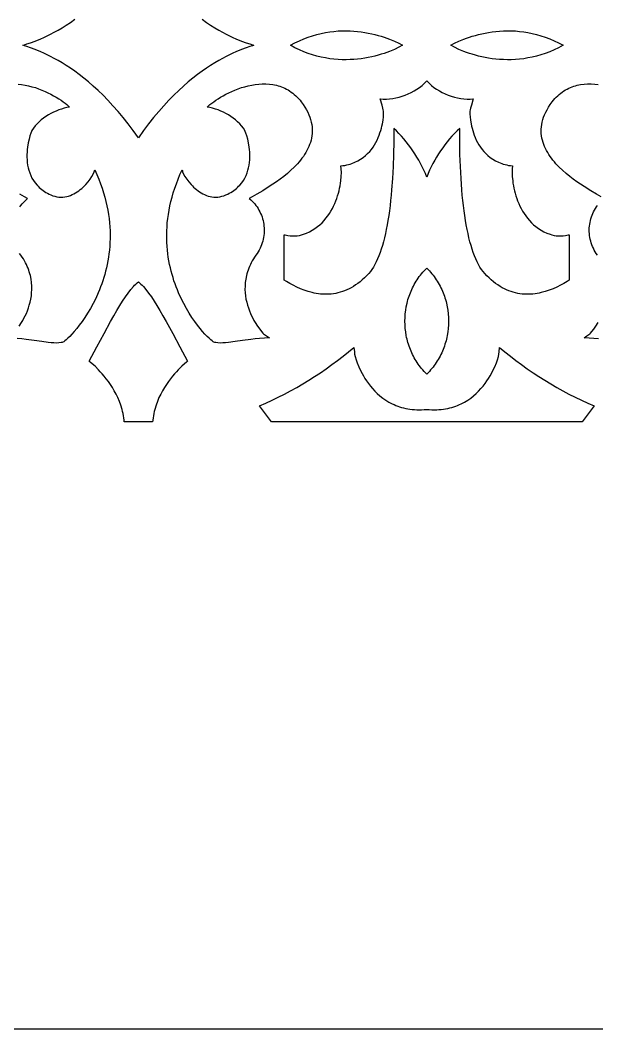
# Model space of a CAD drawing. Extents: x -350 to 350, y -780 to 780.
# Drawn here: x 98.4 to 174.4, y -780 to -647.1 of the extents above; entities that cross this region are included whole.
import ezdxf

# ---------------------------------------------------------------- set-up
doc = ezdxf.new("R2010")
doc.units = 0
doc.layers.add('BITMAP_LAYER', color=18, linetype='CONTINUOUS')
doc.layers.add('LAYER_1', color=18, linetype='CONTINUOUS')

msp = doc.modelspace()

# ---------------------------------------------------------------- linework, layer by layer
at = {"layer": 'BITMAP_LAYER'}
msp.add_lwpolyline([(-350, -780), (350, -780), (350, 780), (-350, 780)], close=True, dxfattribs=at)
at = {"layer": 'LAYER_1'}
for points in [[(122.39, -646.94), (122.96, -647.34), (123.52, -647.71), (124.06, -648.05), (124.59, -648.36), (125.09, -648.64), (125.57, -648.89), (126.02, -649.12), (126.46, -649.32), (126.86, -649.51), (127.59, -649.81), (128.21, -650.03), (128.69, -650.19), (129.03, -650.3), (129.22, -650.36), (129.03, -650.43), (128.69, -650.54), (128.21, -650.7), (127.59, -650.92), (126.86, -651.22), (126.46, -651.4), (126.02, -651.61), (125.57, -651.84), (125.09, -652.09), (124.59, -652.37), (124.06, -652.68), (123.52, -653.02), (122.96, -653.39), (122.39, -653.79), (121.79, -654.23), (121.19, -654.7), (120.57, -655.2), (119.94, -655.75), (119.31, -656.33), (118.66, -656.95), (118, -657.62), (117.34, -658.33), (116.68, -659.08), (116.01, -659.87), (115.34, -660.72), (114.67, -661.61), (114, -662.55), (113.33, -661.61), (112.66, -660.72), (111.99, -659.87), (111.32, -659.08), (110.65, -658.33), (109.99, -657.62), (109.34, -656.95), (108.69, -656.33), (108.05, -655.75), (107.43, -655.2), (106.81, -654.7), (106.2, -654.23), (105.61, -653.79), (105.04, -653.39), (104.48, -653.02), (103.94, -652.68), (103.41, -652.37), (102.91, -652.09), (102.43, -651.84), (101.97, -651.61), (101.54, -651.4), (101.13, -651.22), (100.4, -650.92), (99.79, -650.7), (99.31, -650.54), (98.97, -650.43), (98.78, -650.36), (98.97, -650.3), (99.31, -650.19), (99.79, -650.03), (100.4, -649.81), (101.13, -649.51), (101.54, -649.32), (101.97, -649.12), (102.43, -648.89), (102.91, -648.64), (103.41, -648.36), (103.94, -648.05), (104.48, -647.71), (105.04, -647.34), (105.61, -646.94)], [(98.14, -655.47), (98.6, -655.53), (99.06, -655.6), (99.52, -655.7), (99.97, -655.82), (100.42, -655.95), (100.85, -656.1), (101.28, -656.27), (101.69, -656.44), (102.08, -656.62), (102.47, -656.81), (102.83, -657.01), (103.17, -657.21), (103.5, -657.41), (103.8, -657.61), (104.08, -657.8), (104.34, -657.99), (104.56, -658.18), (104.76, -658.35), (104.93, -658.51), (104.57, -658.58), (104.22, -658.67), (103.86, -658.77), (103.5, -658.89), (103.15, -659.03), (102.8, -659.18), (102.46, -659.35), (102.13, -659.54), (101.81, -659.74), (101.5, -659.96), (101.2, -660.2), (100.91, -660.45), (100.65, -660.71), (100.4, -661), (100.17, -661.29), (99.96, -661.6), (99.9, -661.71), (99.82, -661.95), (99.71, -662.29), (99.59, -662.72), (99.48, -663.23), (99.39, -663.81), (99.35, -664.12), (99.32, -664.44), (99.31, -664.77), (99.31, -665.11), (99.32, -665.45), (99.35, -665.8), (99.4, -666.15), (99.47, -666.5), (99.56, -666.84), (99.67, -667.19), (99.81, -667.53), (99.97, -667.86), (100.17, -668.19), (100.39, -668.5), (100.65, -668.81), (100.79, -668.95), (100.93, -669.09), (101.09, -669.23), (101.26, -669.37), (101.43, -669.5), (101.62, -669.63), (101.81, -669.75), (102.02, -669.86), (102.23, -669.97), (102.46, -670.08), (102.73, -670.19), (103, -670.27), (103.27, -670.33), (103.53, -670.37), (103.8, -670.38), (104.05, -670.37), (104.31, -670.34), (104.56, -670.29), (104.8, -670.23), (105.04, -670.15), (105.27, -670.05), (105.5, -669.94), (105.72, -669.82), (105.93, -669.68), (106.14, -669.54), (106.34, -669.39), (106.53, -669.23), (106.72, -669.06), (106.89, -668.89), (107.06, -668.72), (107.36, -668.36), (107.63, -668.01), (107.85, -667.66), (108.03, -667.34), (108.16, -667.04), (108.21, -666.91), (108.25, -666.79), (108.52, -667.4), (108.77, -668.01), (109, -668.61), (109.21, -669.21), (109.4, -669.8), (109.57, -670.38), (109.72, -670.96), (109.85, -671.53), (109.96, -672.09), (110.05, -672.65), (110.13, -673.2), (110.19, -673.75), (110.23, -674.28), (110.26, -674.81), (110.27, -675.34), (110.27, -675.85), (110.25, -676.36), (110.22, -676.86), (110.18, -677.35), (110.12, -677.84), (110.05, -678.31), (109.98, -678.78), (109.89, -679.24), (109.79, -679.69), (109.68, -680.13), (109.56, -680.57), (109.44, -680.99), (109.3, -681.41), (109.16, -681.82), (109.02, -682.22), (108.86, -682.61), (108.7, -682.99), (108.37, -683.72), (108.02, -684.41), (107.67, -685.06), (107.3, -685.68), (106.93, -686.25), (106.57, -686.77), (106.21, -687.26), (105.87, -687.7), (105.54, -688.09), (105.23, -688.44), (104.94, -688.74), (104.69, -688.99), (104.47, -689.19), (104.29, -689.34), (104.15, -689.44), (104.06, -689.49), (103.94, -689.53), (103.81, -689.56), (103.52, -689.6), (103.21, -689.61), (102.87, -689.6), (102.51, -689.58), (102.11, -689.53), (101.25, -689.42), (100.27, -689.27), (99.2, -689.13), (98.62, -689.07), (98.02, -689.01)], [(174.99, -670.32), (174.38, -669.97), (173.62, -669.53), (172.75, -668.99), (172.28, -668.68), (171.8, -668.36), (171.32, -668.01), (170.84, -667.64), (170.36, -667.25), (169.9, -666.84), (169.45, -666.41), (169.03, -665.97), (168.82, -665.73), (168.63, -665.5), (168.44, -665.25), (168.26, -665.01), (168.09, -664.76), (167.94, -664.5), (167.79, -664.24), (167.66, -663.98), (167.53, -663.71), (167.43, -663.44), (167.33, -663.16), (167.25, -662.88), (167.19, -662.59), (167.14, -662.3), (167.1, -662.01), (167.09, -661.71), (167.09, -661.41), (167.12, -661.1), (167.16, -660.79), (167.22, -660.48), (167.3, -660.16), (167.41, -659.84), (167.53, -659.52), (167.68, -659.19), (167.86, -658.86), (168.05, -658.52), (168.28, -658.18), (168.53, -657.84), (168.7, -657.62), (168.89, -657.4), (169.07, -657.21), (169.27, -657.02), (169.46, -656.84), (169.66, -656.68), (169.86, -656.53), (170.07, -656.38), (170.28, -656.25), (170.49, -656.14), (170.71, -656.03), (170.93, -655.93), (171.15, -655.84), (171.37, -655.76), (171.59, -655.69), (171.82, -655.63), (172.05, -655.58), (172.28, -655.54), (172.74, -655.47), (173.2, -655.45), (173.67, -655.45), (174.14, -655.47), (174.6, -655.53)], [(98.37, -671.67), (98.51, -671.47), (98.67, -671.27), (98.84, -671.08), (99.01, -670.9), (99.2, -670.73), (99.4, -670.56), (98.99, -670.32), (98.38, -669.97)], [(174.52, -678.04), (174.34, -677.79), (174.2, -677.57), (174.07, -677.35), (173.96, -677.12), (173.85, -676.89), (173.76, -676.65), (173.68, -676.41), (173.61, -676.17), (173.55, -675.93), (173.5, -675.68), (173.46, -675.44), (173.44, -675.19), (173.43, -674.94), (173.42, -674.69), (173.43, -674.44), (173.45, -674.2), (173.48, -673.95), (173.52, -673.71), (173.57, -673.47), (173.64, -673.23), (173.71, -672.99), (173.79, -672.76), (173.89, -672.53), (173.99, -672.31), (174.11, -672.09), (174.23, -671.88), (174.37, -671.67), (174.52, -671.47)], [(98.3, -687.39), (98.61, -686.9), (98.77, -686.63), (98.92, -686.34), (99.08, -686.03), (99.23, -685.7), (99.37, -685.35), (99.5, -684.99), (99.62, -684.62), (99.73, -684.23), (99.82, -683.82), (99.89, -683.41), (99.93, -682.98), (99.95, -682.55), (99.95, -682.1), (99.92, -681.65), (99.85, -681.18), (99.76, -680.71), (99.69, -680.48), (99.62, -680.24), (99.54, -680), (99.45, -679.76), (99.35, -679.51), (99.24, -679.27), (99.12, -679.03), (98.98, -678.78), (98.84, -678.53), (98.68, -678.29), (98.52, -678.04), (98.34, -677.79)], [(174.62, -689.07), (174.02, -689.01), (173.39, -688.97), (172.74, -688.94), (173.12, -688.67), (173.5, -688.4), (173.59, -688.3), (173.77, -688.09), (174.01, -687.79), (174.3, -687.39), (174.61, -686.9)]]:
    msp.add_lwpolyline(points, dxfattribs=at)
for points in [[(141.89, -648.46), (142.4, -648.49), (142.89, -648.54), (143.37, -648.59), (143.84, -648.67), (144.3, -648.75), (144.75, -648.84), (145.18, -648.95), (145.59, -649.06), (145.99, -649.17), (146.38, -649.3), (146.75, -649.43), (147.1, -649.56), (147.75, -649.83), (148.32, -650.1), (148.81, -650.36), (148.32, -650.63), (147.75, -650.9), (147.1, -651.17), (146.75, -651.3), (146.38, -651.43), (145.99, -651.55), (145.59, -651.67), (145.18, -651.78), (144.75, -651.89), (144.3, -651.98), (143.84, -652.06), (143.37, -652.13), (142.89, -652.19), (142.4, -652.23), (141.89, -652.26), (141.38, -652.27), (140.85, -652.27), (140.32, -652.24), (139.77, -652.2), (139.22, -652.13), (138.67, -652.04), (138.1, -651.93), (137.53, -651.79), (136.96, -651.63), (136.38, -651.43), (135.79, -651.21), (135.21, -650.96), (134.62, -650.68), (134.03, -650.36), (134.62, -650.05), (135.21, -649.77), (135.79, -649.52), (136.38, -649.29), (136.96, -649.1), (137.53, -648.94), (138.1, -648.8), (138.67, -648.69), (139.22, -648.6), (139.77, -648.53), (140.32, -648.48), (140.85, -648.46), (141.38, -648.45)], [(163.15, -648.46), (163.68, -648.48), (164.23, -648.53), (164.78, -648.6), (165.33, -648.69), (165.9, -648.8), (166.47, -648.94), (167.04, -649.1), (167.62, -649.29), (168.21, -649.52), (168.79, -649.77), (169.38, -650.05), (169.97, -650.36), (169.38, -650.68), (168.79, -650.96), (168.21, -651.21), (167.62, -651.43), (167.04, -651.63), (166.47, -651.79), (165.9, -651.93), (165.33, -652.04), (164.78, -652.13), (164.23, -652.2), (163.68, -652.24), (163.15, -652.27), (162.63, -652.27), (162.11, -652.26), (161.6, -652.23), (161.11, -652.19), (160.63, -652.13), (160.16, -652.06), (159.7, -651.98), (159.25, -651.89), (158.82, -651.78), (158.41, -651.67), (158.01, -651.55), (157.62, -651.43), (157.25, -651.3), (156.9, -651.17), (156.25, -650.9), (155.68, -650.63), (155.19, -650.36), (155.68, -650.1), (156.25, -649.83), (156.9, -649.56), (157.25, -649.43), (157.62, -649.3), (158.01, -649.17), (158.41, -649.06), (158.82, -648.95), (159.25, -648.84), (159.7, -648.75), (160.16, -648.67), (160.63, -648.59), (161.11, -648.54), (161.6, -648.49), (162.11, -648.46), (162.63, -648.45)], [(152.3, -655.37), (152.62, -655.65), (152.95, -655.91), (153.3, -656.16), (153.67, -656.38), (154.05, -656.59), (154.44, -656.78), (154.83, -656.94), (155.24, -657.09), (155.65, -657.21), (156.07, -657.31), (156.48, -657.39), (156.9, -657.44), (157.32, -657.46), (157.73, -657.47), (158.14, -657.44), (157.88, -658.24), (157.77, -658.65), (157.72, -658.86), (157.69, -659.07), (157.68, -659.19), (157.69, -659.44), (157.71, -659.79), (157.76, -660.23), (157.85, -660.74), (157.91, -661.02), (157.98, -661.31), (158.06, -661.61), (158.16, -661.91), (158.27, -662.23), (158.39, -662.54), (158.53, -662.86), (158.69, -663.17), (158.87, -663.48), (159.07, -663.79), (159.29, -664.09), (159.52, -664.37), (159.79, -664.65), (160.07, -664.91), (160.38, -665.16), (160.71, -665.39), (161.07, -665.6), (161.46, -665.79), (161.88, -665.95), (162.09, -666.02), (162.32, -666.08), (162.55, -666.14), (162.79, -666.19), (163.04, -666.23), (163.3, -666.27), (163.26, -666.66), (163.25, -667.13), (163.27, -667.66), (163.33, -668.25), (163.37, -668.56), (163.42, -668.87), (163.48, -669.2), (163.56, -669.53), (163.64, -669.86), (163.74, -670.2), (163.86, -670.54), (163.98, -670.88), (164.12, -671.22), (164.27, -671.56), (164.44, -671.89), (164.63, -672.22), (164.83, -672.55), (165.05, -672.86), (165.28, -673.17), (165.53, -673.46), (165.8, -673.75), (166.09, -674.02), (166.4, -674.27), (166.73, -674.51), (167.08, -674.74), (167.45, -674.94), (167.84, -675.12), (168.25, -675.28), (168.51, -675.36), (168.79, -675.42), (169.07, -675.46), (169.37, -675.48), (169.68, -675.48), (169.99, -675.46), (170.31, -675.43), (170.64, -675.37), (170.78, -675.35), (170.78, -681.32), (170.49, -681.5), (170.06, -681.76), (169.61, -682), (169.14, -682.24), (168.66, -682.45), (168.15, -682.65), (167.63, -682.82), (167.1, -682.96), (166.83, -683.02), (166.55, -683.07), (166.28, -683.11), (166, -683.15), (165.72, -683.17), (165.44, -683.18), (165.15, -683.18), (164.86, -683.17), (164.58, -683.15), (164.29, -683.11), (164, -683.06), (163.7, -683), (163.41, -682.92), (163.12, -682.83), (162.83, -682.73), (162.53, -682.61), (162.24, -682.47), (161.95, -682.32), (161.66, -682.15), (161.37, -681.96), (161.08, -681.75), (160.79, -681.53), (160.5, -681.29), (160.21, -681.02), (159.93, -680.74), (159.64, -680.44), (159.43, -680.18), (159.22, -679.9), (159.02, -679.6), (158.83, -679.26), (158.65, -678.9), (158.47, -678.52), (158.3, -678.12), (158.14, -677.68), (157.99, -677.23), (157.84, -676.75), (157.7, -676.25), (157.57, -675.73), (157.44, -675.19), (157.33, -674.63), (157.21, -674.04), (157.11, -673.44), (157.01, -672.81), (156.92, -672.17), (156.84, -671.5), (156.76, -670.82), (156.69, -670.12), (156.63, -669.4), (156.52, -667.91), (156.44, -666.35), (156.38, -664.74), (156.35, -663.06), (156.35, -661.32), (156, -661.65), (155.66, -662), (155.33, -662.35), (155.01, -662.71), (154.7, -663.09), (154.4, -663.47), (154.11, -663.86), (153.83, -664.26), (153.56, -664.67), (153.3, -665.09), (153.05, -665.52), (152.82, -665.95), (152.59, -666.39), (152.38, -666.83), (152.19, -667.28), (152, -667.73), (151.82, -667.28), (151.62, -666.83), (151.41, -666.39), (151.18, -665.95), (150.95, -665.52), (150.7, -665.09), (150.44, -664.67), (150.17, -664.26), (149.89, -663.86), (149.6, -663.47), (149.3, -663.09), (148.99, -662.71), (148.67, -662.35), (148.34, -662), (148, -661.65), (147.65, -661.32), (147.65, -663.06), (147.62, -664.74), (147.56, -666.35), (147.48, -667.91), (147.37, -669.4), (147.31, -670.12), (147.24, -670.82), (147.16, -671.5), (147.08, -672.17), (146.99, -672.81), (146.89, -673.44), (146.79, -674.04), (146.67, -674.63), (146.56, -675.19), (146.43, -675.73), (146.3, -676.25), (146.16, -676.75), (146.01, -677.23), (145.86, -677.68), (145.7, -678.12), (145.53, -678.52), (145.35, -678.9), (145.17, -679.26), (144.98, -679.6), (144.78, -679.9), (144.57, -680.18), (144.36, -680.44), (144.07, -680.74), (143.79, -681.02), (143.5, -681.29), (143.21, -681.53), (142.92, -681.75), (142.63, -681.96), (142.34, -682.15), (142.05, -682.32), (141.76, -682.47), (141.47, -682.61), (141.17, -682.73), (140.88, -682.83), (140.59, -682.92), (140.3, -683), (140, -683.06), (139.71, -683.11), (139.42, -683.15), (139.14, -683.17), (138.85, -683.18), (138.57, -683.18), (138.28, -683.17), (138, -683.15), (137.72, -683.11), (137.45, -683.07), (137.17, -683.02), (136.9, -682.96), (136.37, -682.82), (135.85, -682.65), (135.35, -682.45), (134.86, -682.24), (134.39, -682), (133.94, -681.76), (133.51, -681.5), (133.22, -681.32), (133.22, -675.35), (133.36, -675.37), (133.69, -675.43), (134.01, -675.46), (134.32, -675.48), (134.63, -675.48), (134.93, -675.46), (135.21, -675.42), (135.49, -675.36), (135.75, -675.28), (136.16, -675.12), (136.55, -674.94), (136.92, -674.74), (137.27, -674.51), (137.6, -674.27), (137.91, -674.02), (138.2, -673.75), (138.47, -673.46), (138.72, -673.17), (138.95, -672.86), (139.17, -672.55), (139.37, -672.22), (139.56, -671.89), (139.73, -671.56), (139.88, -671.22), (140.02, -670.88), (140.14, -670.54), (140.26, -670.2), (140.36, -669.86), (140.44, -669.53), (140.52, -669.2), (140.58, -668.87), (140.63, -668.56), (140.67, -668.25), (140.73, -667.66), (140.75, -667.13), (140.74, -666.66), (140.7, -666.27), (140.96, -666.23), (141.21, -666.19), (141.45, -666.14), (141.68, -666.08), (141.91, -666.02), (142.12, -665.95), (142.54, -665.79), (142.93, -665.6), (143.29, -665.39), (143.62, -665.16), (143.93, -664.91), (144.21, -664.65), (144.48, -664.37), (144.71, -664.09), (144.93, -663.79), (145.13, -663.48), (145.31, -663.17), (145.47, -662.86), (145.61, -662.54), (145.73, -662.23), (145.84, -661.91), (145.94, -661.61), (146.02, -661.31), (146.09, -661.02), (146.15, -660.74), (146.24, -660.23), (146.29, -659.79), (146.31, -659.44), (146.32, -659.19), (146.31, -659.07), (146.28, -658.86), (146.23, -658.65), (146.12, -658.24), (145.86, -657.44), (146.27, -657.47), (146.68, -657.46), (147.1, -657.44), (147.52, -657.39), (147.93, -657.31), (148.35, -657.21), (148.76, -657.09), (149.17, -656.94), (149.57, -656.78), (149.95, -656.59), (150.33, -656.38), (150.7, -656.16), (151.05, -655.91), (151.38, -655.65), (151.7, -655.37), (152, -655.07)], [(131.26, -655.47), (131.72, -655.54), (131.95, -655.58), (132.18, -655.63), (132.41, -655.69), (132.63, -655.76), (132.85, -655.84), (133.07, -655.93), (133.29, -656.03), (133.51, -656.14), (133.72, -656.25), (133.93, -656.38), (134.14, -656.53), (134.34, -656.68), (134.54, -656.84), (134.73, -657.02), (134.93, -657.21), (135.11, -657.4), (135.3, -657.62), (135.47, -657.84), (135.72, -658.18), (135.95, -658.52), (136.14, -658.86), (136.32, -659.19), (136.47, -659.52), (136.59, -659.84), (136.7, -660.16), (136.78, -660.48), (136.84, -660.79), (136.88, -661.1), (136.91, -661.41), (136.91, -661.71), (136.9, -662.01), (136.86, -662.3), (136.81, -662.59), (136.75, -662.88), (136.67, -663.16), (136.57, -663.44), (136.47, -663.71), (136.34, -663.98), (136.21, -664.24), (136.06, -664.5), (135.91, -664.76), (135.74, -665.01), (135.56, -665.25), (135.37, -665.5), (135.18, -665.73), (134.98, -665.97), (134.55, -666.41), (134.1, -666.84), (133.64, -667.25), (133.16, -667.64), (132.68, -668.01), (132.2, -668.36), (131.72, -668.68), (131.25, -668.99), (130.38, -669.53), (129.62, -669.97), (129.01, -670.32), (128.6, -670.56), (128.8, -670.73), (128.99, -670.9), (129.16, -671.08), (129.33, -671.27), (129.48, -671.47), (129.63, -671.67), (129.77, -671.88), (129.89, -672.09), (130.01, -672.31), (130.11, -672.53), (130.21, -672.76), (130.29, -672.99), (130.36, -673.23), (130.43, -673.47), (130.48, -673.71), (130.52, -673.95), (130.55, -674.2), (130.57, -674.44), (130.58, -674.69), (130.57, -674.94), (130.56, -675.19), (130.54, -675.44), (130.5, -675.68), (130.45, -675.93), (130.39, -676.17), (130.32, -676.41), (130.24, -676.65), (130.15, -676.89), (130.05, -677.12), (129.93, -677.35), (129.8, -677.57), (129.66, -677.79), (129.48, -678.04), (129.31, -678.29), (129.16, -678.53), (129.01, -678.78), (128.88, -679.03), (128.76, -679.27), (128.65, -679.51), (128.55, -679.76), (128.46, -680), (128.37, -680.24), (128.3, -680.48), (128.24, -680.71), (128.14, -681.18), (128.08, -681.65), (128.05, -682.1), (128.04, -682.55), (128.07, -682.98), (128.11, -683.41), (128.18, -683.82), (128.27, -684.23), (128.37, -684.62), (128.49, -684.99), (128.63, -685.35), (128.77, -685.7), (128.92, -686.03), (129.07, -686.34), (129.23, -686.63), (129.39, -686.9), (129.7, -687.39), (129.99, -687.79), (130.23, -688.09), (130.41, -688.3), (130.5, -688.4), (130.88, -688.67), (131.26, -688.94), (130.61, -688.97), (129.98, -689.01), (129.38, -689.07), (128.8, -689.13), (127.72, -689.27), (126.75, -689.42), (125.88, -689.53), (125.49, -689.58), (125.12, -689.6), (124.79, -689.61), (124.48, -689.6), (124.19, -689.56), (124.06, -689.53), (123.94, -689.49), (123.85, -689.44), (123.71, -689.34), (123.53, -689.19), (123.31, -688.99), (123.05, -688.74), (122.77, -688.44), (122.46, -688.09), (122.13, -687.7), (121.79, -687.26), (121.43, -686.77), (121.06, -686.25), (120.7, -685.68), (120.33, -685.06), (119.97, -684.41), (119.63, -683.72), (119.29, -682.99), (119.14, -682.61), (118.98, -682.22), (118.83, -681.82), (118.69, -681.41), (118.56, -680.99), (118.44, -680.57), (118.32, -680.13), (118.21, -679.69), (118.11, -679.24), (118.02, -678.78), (117.94, -678.31), (117.88, -677.84), (117.82, -677.35), (117.78, -676.86), (117.75, -676.36), (117.73, -675.85), (117.73, -675.34), (117.74, -674.81), (117.77, -674.28), (117.81, -673.75), (117.87, -673.2), (117.95, -672.65), (118.04, -672.09), (118.15, -671.53), (118.28, -670.96), (118.43, -670.38), (118.6, -669.8), (118.79, -669.21), (119, -668.61), (119.23, -668.01), (119.48, -667.4), (119.75, -666.79), (119.79, -666.91), (119.83, -667.04), (119.96, -667.34), (120.14, -667.66), (120.37, -668.01), (120.63, -668.36), (120.94, -668.72), (121.11, -668.89), (121.28, -669.06), (121.47, -669.23), (121.66, -669.39), (121.86, -669.54), (122.07, -669.68), (122.28, -669.82), (122.5, -669.94), (122.73, -670.05), (122.96, -670.15), (123.2, -670.23), (123.44, -670.29), (123.69, -670.34), (123.95, -670.37), (124.2, -670.38), (124.46, -670.37), (124.73, -670.33), (125, -670.27), (125.27, -670.19), (125.54, -670.08), (125.77, -669.97), (125.98, -669.86), (126.19, -669.75), (126.38, -669.63), (126.56, -669.5), (126.74, -669.37), (126.91, -669.23), (127.06, -669.09), (127.21, -668.95), (127.35, -668.81), (127.61, -668.5), (127.83, -668.19), (128.02, -667.86), (128.19, -667.53), (128.33, -667.19), (128.44, -666.84), (128.53, -666.5), (128.6, -666.15), (128.65, -665.8), (128.68, -665.45), (128.69, -665.11), (128.69, -664.77), (128.67, -664.44), (128.65, -664.12), (128.61, -663.81), (128.52, -663.23), (128.41, -662.72), (128.29, -662.29), (128.18, -661.95), (128.09, -661.71), (128.04, -661.6), (127.83, -661.29), (127.6, -661), (127.35, -660.71), (127.08, -660.45), (126.8, -660.2), (126.5, -659.96), (126.19, -659.74), (125.87, -659.54), (125.54, -659.35), (125.2, -659.18), (124.85, -659.03), (124.5, -658.89), (124.14, -658.77), (123.78, -658.67), (123.42, -658.58), (123.07, -658.51), (123.24, -658.35), (123.43, -658.18), (123.66, -657.99), (123.92, -657.8), (124.2, -657.61), (124.5, -657.41), (124.82, -657.21), (125.17, -657.01), (125.53, -656.81), (125.91, -656.62), (126.31, -656.44), (126.72, -656.27), (127.15, -656.1), (127.58, -655.95), (128.02, -655.82), (128.48, -655.7), (128.93, -655.6), (129.4, -655.53), (129.86, -655.47), (130.33, -655.45), (130.8, -655.45)], [(152.18, -679.91), (152.35, -680.1), (152.51, -680.28), (152.67, -680.47), (152.83, -680.67), (152.98, -680.86), (153.12, -681.06), (153.26, -681.27), (153.39, -681.47), (153.52, -681.68), (153.64, -681.89), (153.75, -682.11), (153.86, -682.32), (153.97, -682.54), (154.06, -682.76), (154.16, -682.98), (154.24, -683.21), (154.33, -683.43), (154.4, -683.66), (154.47, -683.89), (154.54, -684.12), (154.6, -684.35), (154.7, -684.82), (154.77, -685.29), (154.83, -685.77), (154.86, -686.24), (154.88, -686.72), (154.86, -687.2), (154.83, -687.68), (154.77, -688.15), (154.7, -688.62), (154.65, -688.86), (154.6, -689.09), (154.54, -689.32), (154.47, -689.55), (154.4, -689.78), (154.33, -690.01), (154.24, -690.24), (154.16, -690.46), (154.06, -690.69), (153.97, -690.91), (153.86, -691.12), (153.75, -691.34), (153.64, -691.55), (153.52, -691.76), (153.39, -691.97), (153.26, -692.18), (153.12, -692.38), (152.98, -692.58), (152.83, -692.78), (152.67, -692.97), (152.51, -693.16), (152.35, -693.35), (152.18, -693.53), (152, -693.71), (151.82, -693.53), (151.65, -693.35), (151.49, -693.16), (151.33, -692.97), (151.17, -692.78), (151.02, -692.58), (150.88, -692.38), (150.74, -692.18), (150.61, -691.97), (150.48, -691.76), (150.36, -691.55), (150.25, -691.34), (150.14, -691.12), (150.03, -690.91), (149.94, -690.69), (149.84, -690.46), (149.76, -690.24), (149.67, -690.01), (149.6, -689.78), (149.53, -689.55), (149.46, -689.32), (149.41, -689.09), (149.35, -688.86), (149.3, -688.62), (149.23, -688.15), (149.17, -687.68), (149.14, -687.2), (149.12, -686.72), (149.14, -686.24), (149.17, -685.77), (149.23, -685.29), (149.3, -684.82), (149.41, -684.35), (149.46, -684.12), (149.53, -683.89), (149.6, -683.66), (149.67, -683.43), (149.76, -683.21), (149.84, -682.98), (149.94, -682.76), (150.03, -682.54), (150.14, -682.32), (150.25, -682.11), (150.36, -681.89), (150.48, -681.68), (150.61, -681.47), (150.74, -681.27), (150.88, -681.06), (151.02, -680.86), (151.17, -680.67), (151.33, -680.47), (151.49, -680.28), (151.65, -680.1), (151.82, -679.91), (152, -679.74)], [(114.16, -681.69), (114.33, -681.84), (114.49, -682), (114.66, -682.18), (115, -682.57), (115.35, -683.02), (115.71, -683.52), (116.07, -684.08), (116.45, -684.67), (116.84, -685.32), (117.24, -686.01), (117.65, -686.75), (118.53, -688.35), (119.47, -690.1), (120.49, -692), (120.35, -692.12), (120.09, -692.35), (119.71, -692.68), (119.26, -693.13), (119.02, -693.39), (118.76, -693.67), (118.49, -693.98), (118.23, -694.32), (117.96, -694.68), (117.69, -695.06), (117.43, -695.46), (117.18, -695.89), (116.94, -696.34), (116.71, -696.81), (116.51, -697.3), (116.32, -697.82), (116.16, -698.35), (116.09, -698.63), (116.03, -698.91), (115.98, -699.19), (115.93, -699.48), (115.89, -699.78), (115.87, -700), (112.13, -700), (112.11, -699.78), (112.07, -699.48), (112.02, -699.19), (111.97, -698.91), (111.91, -698.63), (111.84, -698.35), (111.68, -697.82), (111.49, -697.3), (111.29, -696.81), (111.06, -696.34), (110.82, -695.89), (110.57, -695.46), (110.31, -695.06), (110.04, -694.68), (109.77, -694.32), (109.5, -693.98), (109.24, -693.67), (108.98, -693.39), (108.73, -693.13), (108.28, -692.68), (107.91, -692.35), (107.65, -692.12), (107.51, -692), (108.53, -690.1), (109.47, -688.35), (110.34, -686.75), (110.76, -686.01), (111.16, -685.32), (111.55, -684.67), (111.92, -684.08), (112.29, -683.52), (112.65, -683.02), (113, -682.57), (113.34, -682.18), (113.5, -682), (113.67, -681.84), (113.83, -681.69), (114, -681.55)], [(162.3, -690.77), (163.02, -691.35), (163.75, -691.91), (164.49, -692.46), (165.25, -693), (166.01, -693.52), (166.78, -694.03), (167.56, -694.52), (168.34, -695), (169.14, -695.46), (169.94, -695.91), (170.75, -696.34), (171.57, -696.76), (172.39, -697.16), (173.22, -697.54), (174.06, -697.9), (172.47, -700), (131.53, -700), (129.94, -697.9), (130.78, -697.54), (131.61, -697.16), (132.43, -696.76), (133.25, -696.34), (134.06, -695.91), (134.86, -695.46), (135.66, -695), (136.44, -694.52), (137.22, -694.03), (137.99, -693.52), (138.75, -693), (139.51, -692.46), (140.25, -691.91), (140.98, -691.35), (141.7, -690.77), (142.41, -690.18), (142.47, -690.79), (142.5, -691.09), (142.55, -691.39), (142.68, -691.83), (142.83, -692.24), (143.03, -692.74), (143.31, -693.32), (143.47, -693.63), (143.65, -693.95), (143.85, -694.28), (144.07, -694.61), (144.31, -694.95), (144.57, -695.28), (144.85, -695.62), (145.16, -695.94), (145.48, -696.26), (145.83, -696.56), (146.2, -696.86), (146.6, -697.13), (147.02, -697.39), (147.46, -697.62), (147.7, -697.73), (147.93, -697.83), (148.18, -697.92), (148.43, -698.01), (148.69, -698.09), (148.96, -698.16), (149.23, -698.22), (149.51, -698.28), (149.79, -698.32), (150.09, -698.36), (150.39, -698.39), (150.7, -698.4), (151.01, -698.41), (151.33, -698.41), (151.66, -698.39), (152, -698.36), (152.34, -698.39), (152.67, -698.41), (152.99, -698.41), (153.31, -698.4), (153.61, -698.39), (153.91, -698.36), (154.21, -698.32), (154.49, -698.28), (154.77, -698.22), (155.04, -698.16), (155.31, -698.09), (155.57, -698.01), (155.82, -697.92), (156.07, -697.83), (156.3, -697.73), (156.54, -697.62), (156.98, -697.39), (157.4, -697.13), (157.8, -696.86), (158.17, -696.56), (158.52, -696.26), (158.84, -695.94), (159.15, -695.62), (159.43, -695.28), (159.69, -694.95), (159.93, -694.61), (160.15, -694.28), (160.35, -693.95), (160.53, -693.63), (160.69, -693.32), (160.97, -692.74), (161.18, -692.24), (161.32, -691.83), (161.45, -691.39), (161.5, -691.09), (161.53, -690.79), (161.59, -690.18)]]:
    msp.add_lwpolyline(points, close=True, dxfattribs=at)

doc.saveas('drawing.dxf')
